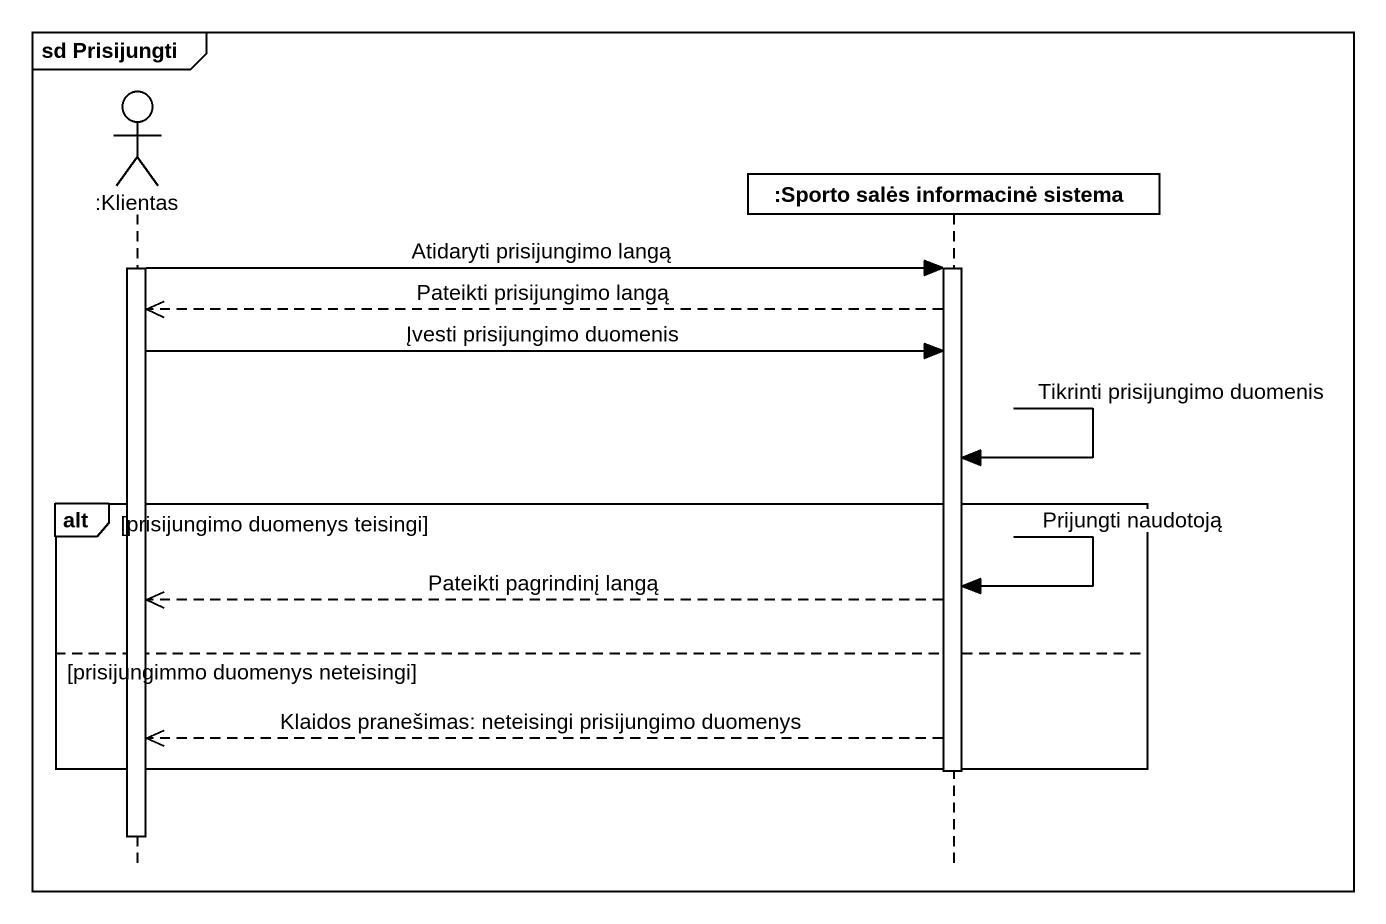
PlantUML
@startuml
mainframe sd Prisijungti
hide footbox
actor ":Klientas" as Klientas
participant ":Sporto salės informacinė sistema" as Sporto_salės_informacinė

activate Klientas
Klientas -> Sporto_salės_informacinė : Atidaryti prisijungimo langą
activate Sporto_salės_informacinė
Sporto_salės_informacinė -->> Klientas : Pateikti prisijungimo langą
Klientas -> Sporto_salės_informacinė : Įvesti prisijungimo duomenis
Sporto_salės_informacinė -> Sporto_salės_informacinė : Tikrinti prisijungimo duomenis
alt prisijungimo duomenys teisingi
  Sporto_salės_informacinė -> Sporto_salės_informacinė : Prijungti naudotoją
  Sporto_salės_informacinė -->> Klientas : Pateikti pagrindinį langą
else prisijungimmo duomenys neteisingi
  Sporto_salės_informacinė -->> Klientas : Klaidos pranešimas: neteisingi prisijungimo duomenys
end
deactivate Sporto_salės_informacinė
deactivate Klientas
@enduml
